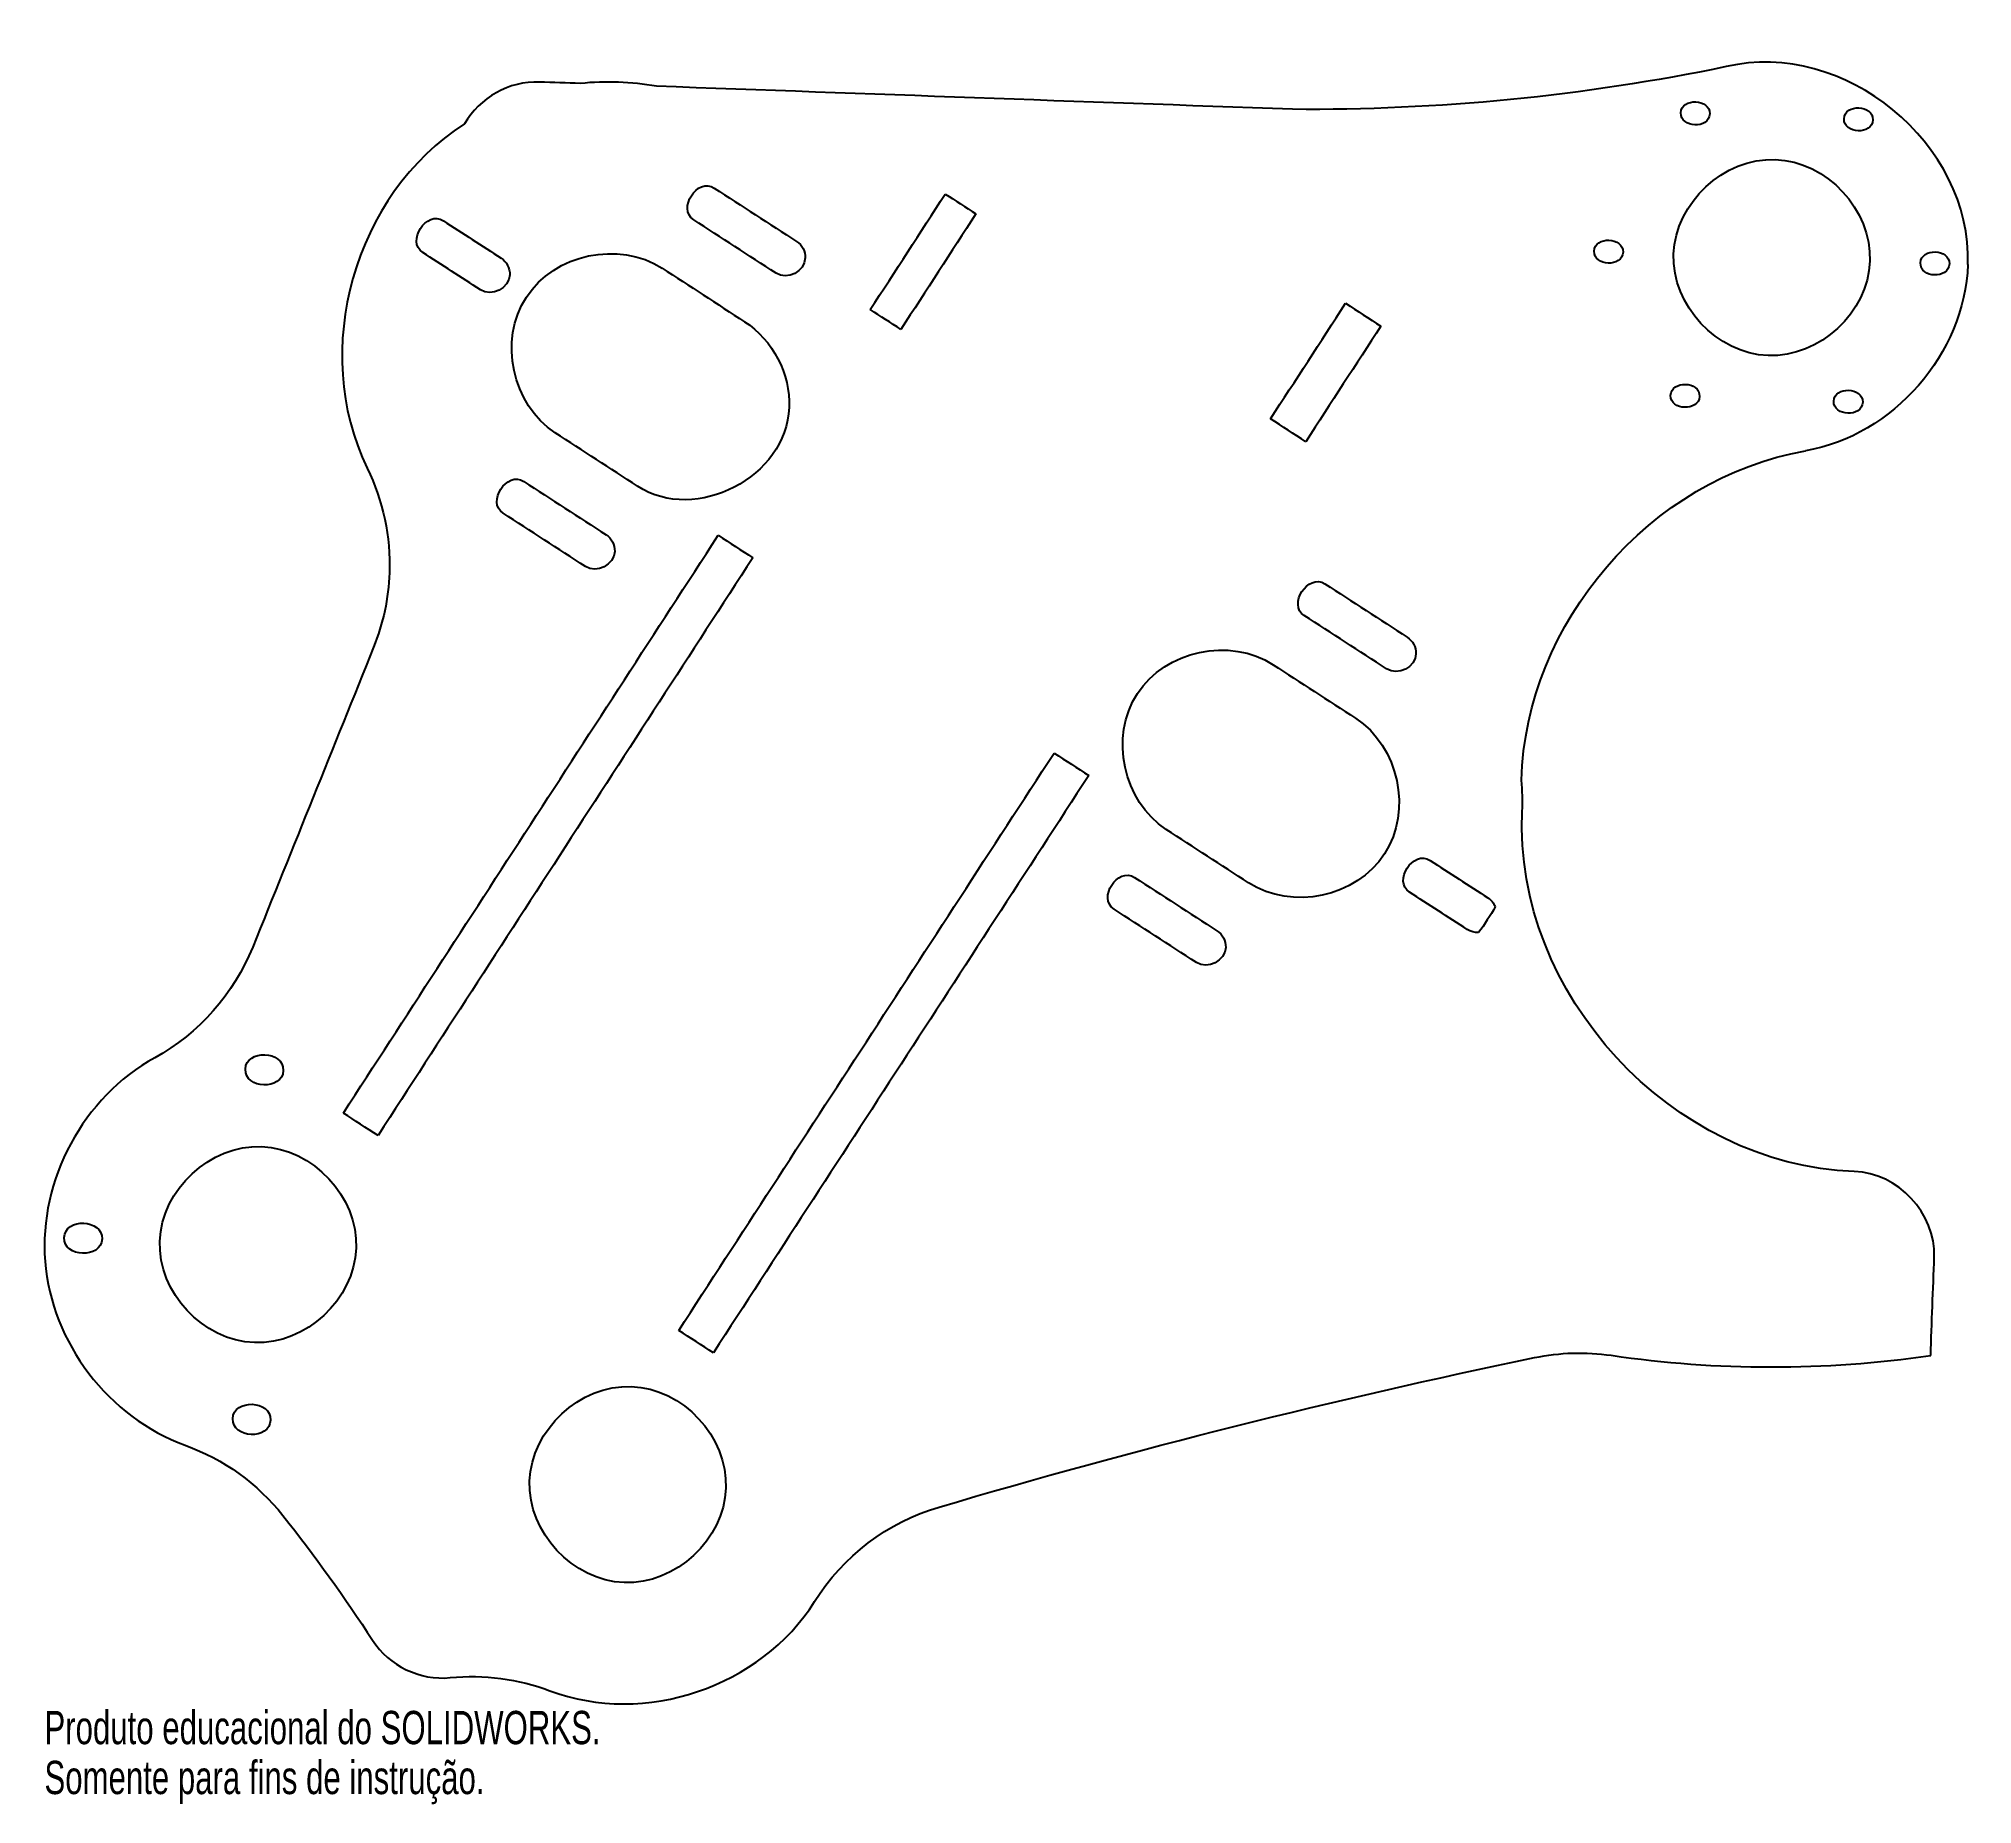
# Model space of a CAD drawing. Header units: millimetres. Extents: x 73 to 354, y 432 to 688.
import ezdxf

# ---------------------------------------------------------------- set-up
doc = ezdxf.new("R2010")
doc.units = ezdxf.units.MM
doc.styles.add('SLDTEXTSTYLE0', font='TXT', dxfattribs={"width": 0.7})

msp = doc.modelspace()

# ---------------------------------------------------------------- linework, layer by layer
at = {"color": 7, "linetype": 'Continuous', "lineweight": 25}
for points in [[(353.08, 655.27), (353.72, 672.82), (335.09, 688.09), (318, 684.03)], [(318, 684.03), (297.28, 679.73), (276.16, 677.66), (255.01, 677.83)], [(145.72, 681.79), (141.32, 681.95), (137, 679.53), (134.83, 675.7)], [(151.65, 681.58), (149.67, 681.65), (147.7, 681.72), (145.72, 681.79)], [(162.69, 681.18), (159.05, 681.83), (155.33, 681.97), (151.65, 681.58)], [(255.01, 677.83), (224.23, 678.95), (193.46, 680.06), (162.69, 681.18)], [(311.4, 677.32), (311.48, 679.54), (315.68, 679.39), (315.6, 677.16)], [(315.6, 677.16), (315.52, 674.94), (311.32, 675.09), (311.4, 677.32)], [(335.09, 676.46), (335.17, 678.68), (339.36, 678.53), (339.28, 676.31)], [(134.83, 675.7), (118.8, 665.49), (112.39, 642.78), (120.72, 625.7)], [(339.28, 676.31), (339.2, 674.08), (335.01, 674.23), (335.09, 676.46)], [(168.11, 661.79), (165.66, 663.38), (168.65, 667.99), (171.1, 666.4)], [(171.1, 666.4), (175.08, 663.82), (179.07, 661.23), (183.05, 658.64)], [(193.74, 648.75), (197.37, 654.34), (201, 659.93), (204.63, 665.53)], [(204.63, 665.53), (206.11, 664.57), (207.59, 663.61), (209.07, 662.64)], [(128.78, 657.04), (126.33, 658.63), (129.32, 663.24), (131.77, 661.65)], [(209.07, 662.64), (205.45, 657.05), (201.82, 651.46), (198.19, 645.86)], [(131.77, 661.65), (134.57, 659.84), (137.36, 658.02), (140.16, 656.21)], [(180.06, 654.03), (176.07, 656.62), (172.09, 659.2), (168.11, 661.79)], [(137.16, 651.6), (134.37, 653.41), (131.57, 655.23), (128.78, 657.04)], [(183.05, 658.64), (183.85, 658.13), (184.34, 657.19), (184.3, 656.24)], [(303.01, 657.08), (302.93, 654.86), (298.74, 655.01), (298.82, 657.23)], [(298.82, 657.23), (298.9, 659.46), (303.09, 659.31), (303.01, 657.08)], [(346.19, 655.52), (346.27, 657.74), (350.46, 657.59), (350.38, 655.37)], [(140.16, 656.21), (140.96, 655.69), (141.44, 654.75), (141.41, 653.8)], [(163.53, 654.75), (167.51, 652.16), (171.5, 649.57), (175.48, 646.99)], [(184.3, 656.24), (184.23, 654.3), (181.69, 652.97), (180.06, 654.03)], [(353.08, 655.27), (352.61, 642.34), (342.24, 630.44), (329.49, 628.22)], [(350.38, 655.37), (350.3, 653.14), (346.11, 653.29), (346.19, 655.52)], [(141.41, 653.8), (141.34, 651.86), (138.8, 650.54), (137.16, 651.6)], [(198.19, 645.86), (196.71, 646.82), (195.23, 647.79), (193.74, 648.75)], [(251.84, 632.89), (255.48, 638.48), (259.11, 644.07), (262.74, 649.66)], [(262.74, 649.66), (264.45, 648.55), (266.15, 647.44), (267.86, 646.33)], [(175.48, 646.99), (179.61, 644.3), (182.14, 639.44), (181.96, 634.52)], [(267.86, 646.33), (264.22, 640.74), (260.59, 635.15), (256.96, 629.56)], [(309.92, 636.29), (310, 638.52), (314.19, 638.37), (314.11, 636.14)], [(333.6, 635.44), (333.68, 637.66), (337.88, 637.51), (337.8, 635.28)], [(181.96, 634.52), (181.6, 624.44), (168.42, 617.59), (159.96, 623.08)], [(314.11, 636.14), (314.03, 633.92), (309.84, 634.07), (309.92, 636.29)], [(337.8, 635.28), (337.72, 633.06), (333.52, 633.21), (333.6, 635.44)], [(256.96, 629.56), (255.25, 630.67), (253.55, 631.78), (251.84, 632.89)], [(159.96, 623.08), (155.98, 625.67), (152, 628.26), (148.01, 630.84)], [(288.28, 580.39), (288.83, 603.24), (306.98, 624.3), (329.49, 628.22)], [(120.72, 625.7), (123.01, 621), (124.12, 615.74), (123.94, 610.51)], [(140.44, 619.18), (138, 620.77), (140.99, 625.39), (143.44, 623.8)], [(143.44, 623.8), (147.42, 621.21), (151.41, 618.62), (155.39, 616.04)], [(152.39, 611.42), (148.41, 614.01), (144.43, 616.6), (140.44, 619.18)], [(117.25, 532.06), (135.38, 560.03), (153.52, 588), (171.65, 615.96)], [(155.39, 616.04), (156.19, 615.52), (156.67, 614.58), (156.64, 613.63)], [(171.65, 615.96), (173.33, 614.88), (175.01, 613.79), (176.69, 612.7)], [(176.69, 612.7), (158.55, 584.73), (140.42, 556.76), (122.28, 528.79)], [(156.64, 613.63), (156.57, 611.69), (154.03, 610.36), (152.39, 611.42)], [(123.94, 610.51), (123.8, 606.81), (123.02, 603.15), (121.64, 599.71)], [(256.74, 604.3), (254.3, 605.88), (257.29, 610.5), (259.74, 608.91)], [(259.74, 608.91), (263.72, 606.33), (267.71, 603.75), (271.69, 601.16)], [(268.7, 596.55), (264.72, 599.13), (260.73, 601.71), (256.74, 604.3)], [(271.69, 601.16), (272.49, 600.65), (272.98, 599.71), (272.95, 598.76)], [(121.64, 599.71), (115.79, 585.19), (109.94, 570.67), (104.09, 556.15)], [(272.95, 598.76), (272.88, 596.81), (270.34, 595.49), (268.7, 596.55)], [(252.23, 597.16), (256.21, 594.57), (260.19, 591.99), (264.18, 589.4)], [(165.93, 500.49), (184.09, 528.44), (202.25, 556.39), (220.41, 584.34)], [(220.41, 584.34), (222.09, 583.25), (223.77, 582.16), (225.45, 581.07)], [(225.45, 581.07), (207.28, 553.12), (189.12, 525.17), (170.96, 497.22)], [(288.38, 575.87), (288.45, 577.38), (288.42, 578.89), (288.28, 580.39)], [(336.58, 523.58), (310.12, 524.43), (287.08, 549.42), (288.38, 575.87)], [(248.66, 565.5), (244.68, 568.08), (240.69, 570.67), (236.71, 573.26)], [(272.01, 564.14), (269.57, 565.72), (272.56, 570.34), (275.01, 568.75)], [(229.12, 561.66), (226.68, 563.25), (229.66, 567.86), (232.11, 566.28)], [(275.01, 568.75), (277.8, 566.94), (280.6, 565.13), (283.4, 563.32)], [(232.11, 566.28), (236.1, 563.69), (240.09, 561.11), (244.07, 558.53)], [(241.08, 553.91), (237.1, 556.5), (233.11, 559.08), (229.12, 561.66)], [(280.41, 558.7), (277.61, 560.51), (274.81, 562.33), (272.01, 564.14)], [(284.46, 562.03), (283.74, 560.72), (282.93, 559.46), (282.03, 558.26)], [(283.4, 563.32), (283.88, 563.01), (284.25, 562.56), (284.46, 562.03)], [(282.03, 558.26), (281.46, 558.24), (280.89, 558.39), (280.41, 558.7)], [(104.09, 556.15), (101.36, 549.37), (96.27, 543.62), (89.87, 540.09)], [(245.33, 556.12), (245.26, 554.18), (242.72, 552.85), (241.08, 553.91)], [(244.07, 558.53), (244.87, 558.01), (245.36, 557.07), (245.33, 556.12)], [(103.03, 538.43), (103.13, 541.35), (108.63, 541.15), (108.52, 538.23)], [(108.52, 538.23), (108.42, 535.32), (102.92, 535.52), (103.03, 538.43)], [(122.28, 528.79), (120.6, 529.88), (118.92, 530.97), (117.25, 532.06)], [(348.19, 511.16), (348.42, 517.47), (342.9, 523.38), (336.58, 523.58)], [(76.72, 513.97), (76.83, 516.88), (82.33, 516.69), (82.22, 513.77)], [(82.22, 513.77), (82.11, 510.86), (76.62, 511.05), (76.72, 513.97)], [(347.67, 496.84), (347.84, 501.61), (348.01, 506.38), (348.19, 511.16)], [(170.96, 497.22), (169.28, 498.31), (167.6, 499.4), (165.93, 500.49)], [(290.17, 496.54), (293.83, 497.3), (297.6, 497.41), (301.3, 496.87)], [(301.3, 496.87), (316.67, 494.62), (332.29, 494.61), (347.67, 496.84)], [(203.72, 474.83), (232.24, 483.25), (261.05, 490.49), (290.17, 496.54)], [(101.19, 487.67), (101.29, 490.58), (106.79, 490.39), (106.68, 487.47)], [(106.68, 487.47), (106.58, 484.55), (101.08, 484.75), (101.19, 487.67)], [(94.3, 483.8), (99.85, 481.79), (104.8, 478.24), (108.47, 473.61)], [(185.66, 461.12), (189.77, 467.69), (196.29, 472.64), (203.72, 474.83)], [(108.47, 473.61), (113.1, 467.78), (117.44, 461.74), (121.49, 455.48)], [(147.24, 448.16), (160.97, 442.98), (177.87, 448.68), (185.66, 461.12)], [(121.49, 455.48), (123.88, 451.77), (128.37, 449.62), (132.76, 450.06)], [(132.76, 450.06), (137.67, 450.55), (142.63, 449.9), (147.24, 448.16)]]:
    msp.add_open_spline(points, degree=3, dxfattribs=at)
for points in [[(310.36, 656.82), (310.63, 664.29), (317.64, 670.81), (332.59, 670.27), (339.11, 663.27), (338.84, 655.78)], [(148.01, 630.84), (141.73, 634.92), (139.75, 644.28), (147.89, 656.83), (157.25, 658.82), (163.53, 654.75)], [(338.84, 655.78), (338.57, 648.31), (331.56, 641.79), (316.61, 642.33), (310.09, 649.33), (310.36, 656.82)], [(236.71, 573.26), (230.43, 577.33), (228.44, 586.69), (236.59, 599.24), (245.95, 601.24), (252.23, 597.16)], [(264.18, 589.4), (270.46, 585.33), (272.45, 575.97), (264.3, 563.41), (254.94, 561.42), (248.66, 565.5)], [(89.87, 540.09), (79.5, 534.36), (73.02, 522.33), (74.88, 498.71), (83.16, 487.84), (94.3, 483.8)], [(90.61, 513.47), (90.89, 520.95), (97.89, 527.46), (112.85, 526.92), (119.37, 519.92), (119.1, 512.44)], [(119.1, 512.44), (118.82, 504.96), (111.82, 498.44), (96.86, 498.98), (90.34, 505.98), (90.61, 513.47)], [(144.29, 478.62), (144.56, 486.09), (151.57, 492.61), (166.53, 492.07), (173.05, 485.07), (172.77, 477.58)], [(172.77, 477.58), (172.5, 470.11), (165.5, 463.59), (150.54, 464.13), (144.02, 471.13), (144.29, 478.62)]]:
    msp.add_open_spline(points, degree=3, knots=[0, 0, 0, 0, 0.5, 0.5, 1, 1, 1, 1], dxfattribs=at)

# ---------------------------------------------------------------- texts
at = {"color": 7, "linetype": 'Continuous', "char_height": 4.8336, "attachment_point": 1, "style": 'SLDTEXTSTYLE0'}
for s, insert in [('Produto educacional do SOLIDWORKS.', (73.86, 445.23)), ('Somente para fins de instrução.', (73.86, 437.98))]:
    msp.add_mtext(s, dxfattribs=dict(at, insert=insert))

doc.saveas('drawing.dxf')
